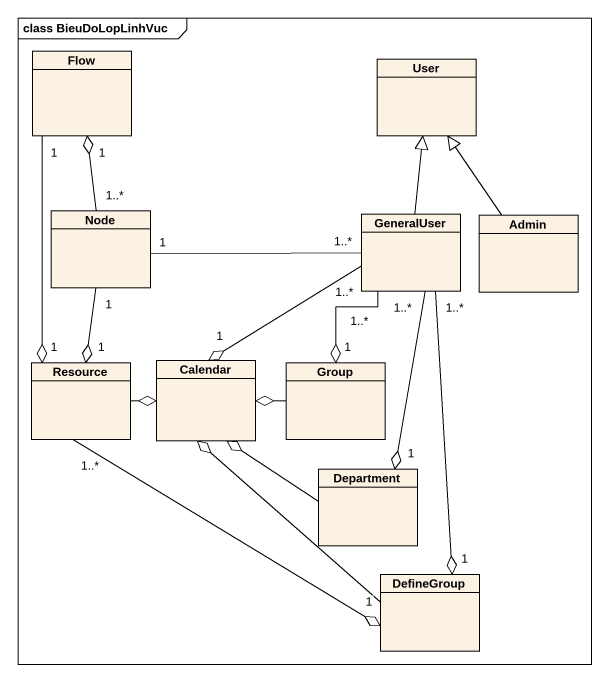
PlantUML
@startuml
mainframe class BieuDoLopLinhVuc
hide circle
hide empty members
class Flow
class User
class "Node" as Node_
class GeneralUser
class Admin
class Resource
class Calendar
class "Group" as Group_
class Department
class DefineGroup
Flow "1" --o "1" Resource
Node_ "1..*" -up-o "1" Flow
Node_ "1" -right- "1..*" GeneralUser
Node_ "1" --o "1" Resource
GeneralUser -up-|> User
GeneralUser "1..*" --o "1" Calendar
GeneralUser "1..*" --o "1" Group_
GeneralUser "1..*" --o "1" Department
GeneralUser "1..*" --o "1" DefineGroup
Admin -up-|> User
Resource -right-o Calendar
Resource "1..*" --o "1" DefineGroup
Group_ -left-o Calendar
Department -up-o Calendar
DefineGroup -up-o Calendar
@enduml
